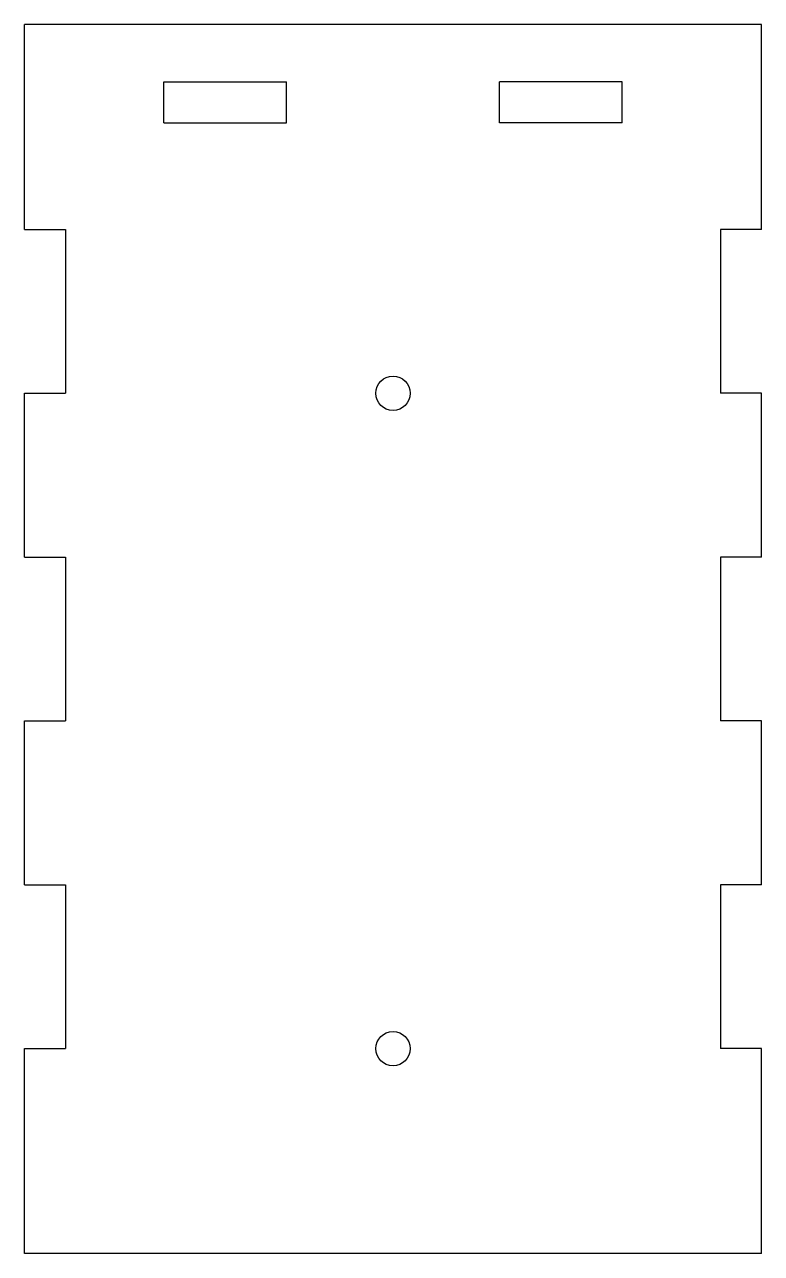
# Model space of a CAD drawing. Header units: millimetres. Extents: x -270 to -180, y -615 to -465.
import ezdxf

# ---------------------------------------------------------------- set-up
doc = ezdxf.new("R2010")
doc.units = ezdxf.units.MM

msp = doc.modelspace()

# ---------------------------------------------------------------- linework, layer by layer
at = {"color": 7, "linetype": 'Continuous', "lineweight": 25}
for p, q in [((-270, -490.35), (-270, -465.35)), ((-180, -465.35), (-270, -465.35)), ((-180, -490.35), (-180, -465.35)), ((-253, -472.35), (-238, -472.35)), ((-253, -477.35), (-253, -472.35)), ((-238, -477.35), (-238, -472.35)), ((-197, -472.35), (-212, -472.35)), ((-212, -477.35), (-212, -472.35)), ((-197, -477.35), (-197, -472.35)), ((-253, -477.35), (-238, -477.35)), ((-197, -477.35), (-212, -477.35)), ((-270, -490.35), (-265, -490.35)), ((-265, -490.35), (-265, -510.35)), ((-185, -490.35), (-185, -510.35)), ((-180, -490.35), (-185, -490.35)), ((-270, -530.35), (-270, -510.35)), ((-270, -510.35), (-265, -510.35)), ((-180, -510.35), (-185, -510.35)), ((-180, -530.35), (-180, -510.35)), ((-270, -530.35), (-265, -530.35)), ((-265, -530.35), (-265, -550.35)), ((-180, -530.35), (-185, -530.35)), ((-185, -530.35), (-185, -550.35)), ((-270, -570.35), (-270, -550.35)), ((-270, -550.35), (-265, -550.35)), ((-180, -550.35), (-185, -550.35)), ((-180, -570.35), (-180, -550.35)), ((-270, -570.35), (-265, -570.35)), ((-265, -570.35), (-265, -590.35)), ((-180, -570.35), (-185, -570.35)), ((-185, -570.35), (-185, -590.35)), ((-270, -615.35), (-270, -590.35)), ((-270, -590.35), (-265, -590.35)), ((-180, -590.35), (-185, -590.35)), ((-180, -615.35), (-180, -590.35)), ((-180, -615.35), (-270, -615.35))]:
    msp.add_line(p, q, dxfattribs=at)
for centre in [(-225, -510.35), (-225, -590.35)]:
    msp.add_circle(centre, 2.1, dxfattribs=at)

doc.saveas('drawing.dxf')
